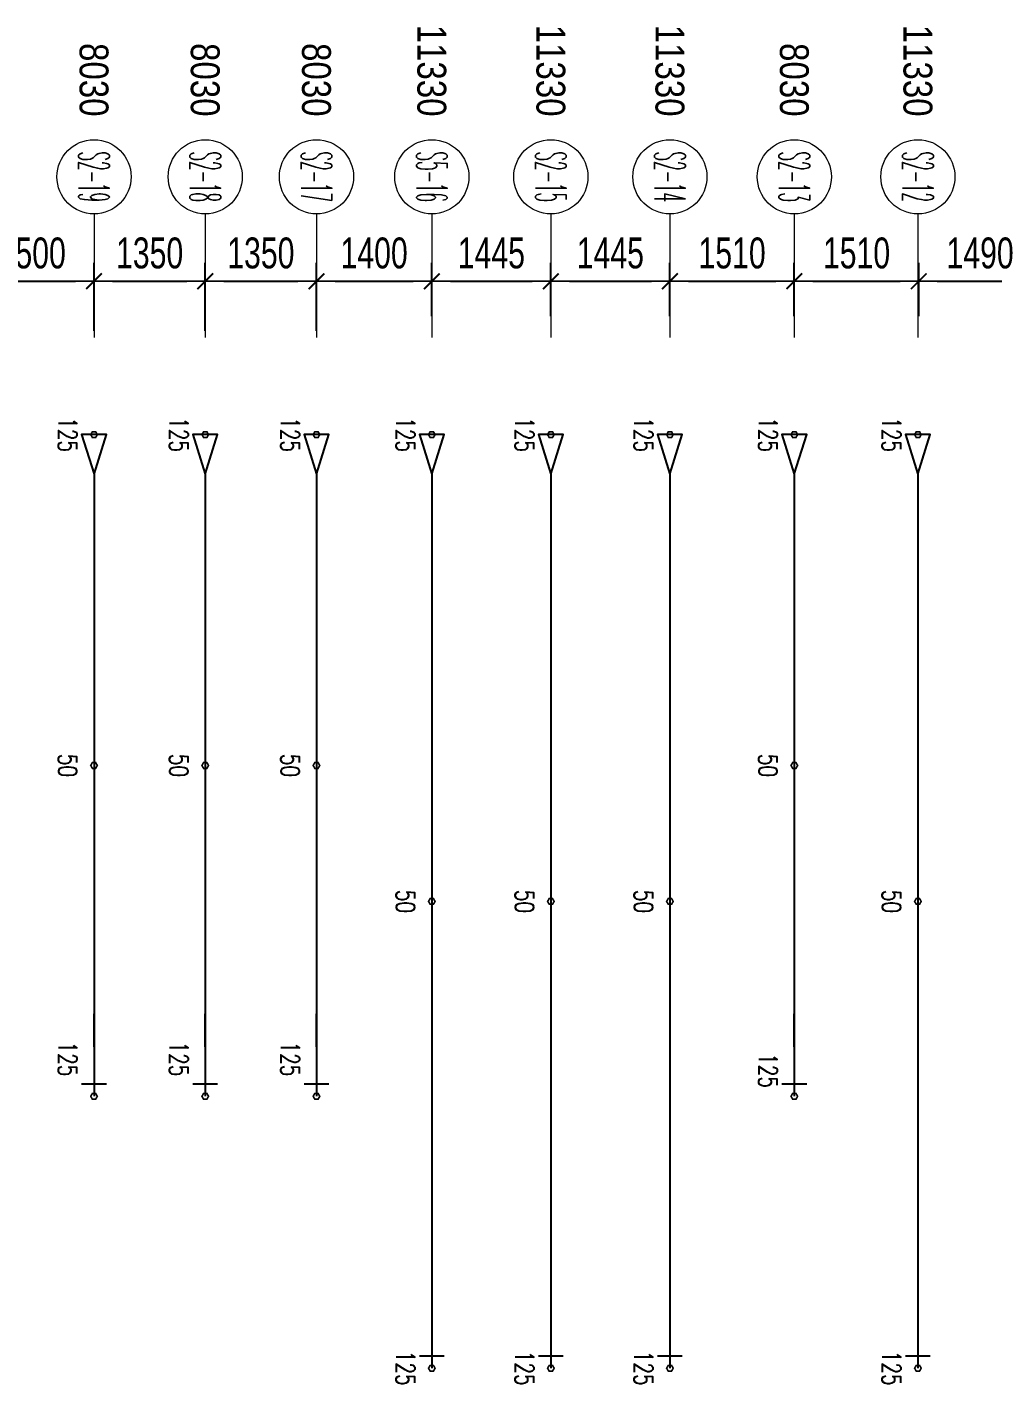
# Model space of a CAD drawing. Header units: millimetres. Extents: x 131629 to 591045, y -24154 to 44091.
# Drawn here: x 545088 to 556810, y 27610 to 44075 of the extents above; entities that cross this region are included whole.
import ezdxf
from ezdxf.enums import TextEntityAlignment as Align

# ---------------------------------------------------------------- set-up
doc = ezdxf.new("R2010")
doc.units = ezdxf.units.MM
doc.layers.get('0').update_dxf_attribs({"lineweight": 20})
doc.layers.get('Defpoints').update_dxf_attribs({"color": 151, "lineweight": 9})
doc.layers.add('ARES_TAG', color=3, linetype='Continuous')
doc.layers.add('NDC_S_TENDON', color=10, linetype='Continuous')
doc.layers.add('Current_plane_Column', color=7, linetype='Continuous', true_color=0x4b00ff)
doc.layers.add('NDC_LCAP', color=87, linetype='Continuous', plot=False)
for name, color, linetype, lineweight in [('NDC_S-ANNO', 7, 'Continuous', 20), ('NDC_S-TENDON', 6, 'Continuous', 35), ('NDC_S_DIM', 1, 'Continuous', 15), ('NDC_S_SYMBOL', 1, 'Continuous', 15)]:
    doc.layers.add(name, color=color, linetype=linetype, lineweight=lineweight)
doc.styles.add('ARES_BIGTEXT', font='VHARIALN.TTF')
doc.styles.add('ARES_ROMANS_0.36', font='romans.shx', dxfattribs={"width": 0.36, "bigfont": 'vns.shx'})
doc.styles.add('ARIAL', font='arial.ttf', dxfattribs={"width": 0.7})
doc.styles.add('NDC_ANNO', font='', dxfattribs={"width": 0.8})
doc.styles.get('NDC_ANNO').set_extended_font_data('Dotum')
doc.dimstyles.new('NDC_dim_150', dxfattribs={"dimscale": 150, "dimtxt": 2.5, "dimasz": 1.5, "dimexe": 1.5, "dimexo": 2.5, "dimgap": 1, "dimtad": 1, "dimdec": 0, "dimzin": 0, "dimdsep": 46, "dimtxsty": 'ARIAL', "dimblk": 'DIMMARK', "dimcen": 0.09, "dimdle": 1.2, "dimclrd": 1, "dimclre": 1, "dimclrt": 3, "dimadec": 0, "dimazin": 0, "dimtfac": 1, "dimtdec": 0, "dimtix": 1, "dimtofl": 0, "dimtmove": 0, "dimatfit": 3, "dimfxl": 4, "dimfxlon": 1, "dimtolj": 1, "dimtzin": 0, "dimarcsym": 0})

# ---------------------------------------------------------------- blocks, each defined once
blk = doc.blocks.new('*U319')
at = {"layer": 'NDC_S_SYMBOL', "color": 3}
blk.add_line((-7323, 0), (-5823, 0), dxfattribs=at)
blk.add_circle((-7773, 0), 450, dxfattribs=at)
at = {"layer": 'NDC_S_TENDON'}
for p, q in [((-3644, 0), (-3144, 0)), ((-3144, 0), (2787, 0)), ((2787, 0), (2386, 0)), ((2386, 0), (3386, 0)), ((3236, -150), (3236, 150))]:
    blk.add_line(p, q, dxfattribs=at)
blk.add_lwpolyline([(-4164, 0), (-4644, 150), (-4644, -150), (-4164, 0), (-3644, 0)], dxfattribs=at)
at = {"layer": 'ARES_TAG', "style": 'ARES_ROMANS_0.36', "width": 0.36}
blk.add_attdef('S3', text='', height=375, dxfattribs=at).set_placement((-7773, 0), align=Align.MIDDLE_CENTER)
at = {"layer": 'NDC_LCAP', "style": 'ARES_BIGTEXT'}
blk.add_attdef('L', text='', height=350, dxfattribs=at).set_placement((-8504, 0), align=Align.MIDDLE_RIGHT)
blk = doc.blocks.new('*U320')
at = {"layer": 'NDC_S_SYMBOL', "color": 3}
blk.add_line((-7323, 0), (-5823, 0), dxfattribs=at)
blk.add_circle((-7773, 0), 450, dxfattribs=at)
at = {"layer": 'NDC_S_TENDON'}
for p, q in [((-3644, 0), (-3144, 0)), ((-3144, 0), (2787, 0)), ((2787, 0), (2386, 0)), ((2386, 0), (3386, 0)), ((3236, -150), (3236, 150))]:
    blk.add_line(p, q, dxfattribs=at)
blk.add_lwpolyline([(-4164, 0), (-4644, 150), (-4644, -150), (-4164, 0), (-3644, 0)], dxfattribs=at)
at = {"layer": 'ARES_TAG', "style": 'ARES_ROMANS_0.36', "width": 0.36}
blk.add_attdef('S3', text='', height=375, dxfattribs=at).set_placement((-7773, 0), align=Align.MIDDLE_CENTER)
at = {"layer": 'NDC_LCAP', "style": 'ARES_BIGTEXT'}
blk.add_attdef('L', text='', height=350, dxfattribs=at).set_placement((-8504, 0), align=Align.MIDDLE_RIGHT)
blk = doc.blocks.new('*U315')
at = {"layer": 'NDC_S_SYMBOL', "color": 3}
blk.add_line((-7323, 0), (-5823, 0), dxfattribs=at)
blk.add_circle((-7773, 0), 450, dxfattribs=at)
at = {"layer": 'NDC_S_TENDON'}
for p, q in [((-3644, 0), (-3144, 0)), ((-3144, 0), (2787, 0)), ((2787, 0), (5686, 0)), ((5686, 0), (6686, 0)), ((6536, -150), (6536, 150))]:
    blk.add_line(p, q, dxfattribs=at)
blk.add_lwpolyline([(-4164, 0), (-4644, 150), (-4644, -150), (-4164, 0), (-3644, 0)], dxfattribs=at)
at = {"layer": 'ARES_TAG', "style": 'ARES_ROMANS_0.36', "width": 0.36}
blk.add_attdef('S3', text='', height=375, dxfattribs=at).set_placement((-7773, 0), align=Align.MIDDLE_CENTER)
at = {"layer": 'NDC_LCAP', "style": 'ARES_BIGTEXT'}
blk.add_attdef('L', text='', height=350, dxfattribs=at).set_placement((-8504, 0), align=Align.MIDDLE_RIGHT)
blk = doc.blocks.new('*U318')
at = {"layer": 'NDC_S_SYMBOL', "color": 3}
blk.add_line((-7323, 0), (-5823, 0), dxfattribs=at)
blk.add_circle((-7773, 0), 450, dxfattribs=at)
at = {"layer": 'NDC_S_TENDON'}
for p, q in [((-3644, 0), (-3144, 0)), ((-3144, 0), (2787, 0)), ((2787, 0), (2386, 0)), ((2386, 0), (3386, 0)), ((3236, -150), (3236, 150))]:
    blk.add_line(p, q, dxfattribs=at)
blk.add_lwpolyline([(-4164, 0), (-4644, 150), (-4644, -150), (-4164, 0), (-3644, 0)], dxfattribs=at)
at = {"layer": 'ARES_TAG', "style": 'ARES_ROMANS_0.36', "width": 0.36}
blk.add_attdef('S3', text='', height=375, dxfattribs=at).set_placement((-7773, 0), align=Align.MIDDLE_CENTER)
at = {"layer": 'NDC_LCAP', "style": 'ARES_BIGTEXT'}
blk.add_attdef('L', text='', height=350, dxfattribs=at).set_placement((-8504, 0), align=Align.MIDDLE_RIGHT)
blk = doc.blocks.new('*U321')
at = {"layer": 'NDC_S_SYMBOL', "color": 3}
blk.add_line((-7323, 0), (-5823, 0), dxfattribs=at)
blk.add_circle((-7773, 0), 450, dxfattribs=at)
at = {"layer": 'NDC_S_TENDON'}
for p, q in [((-3644, 0), (-3144, 0)), ((-3144, 0), (2787, 0)), ((2787, 0), (2386, 0)), ((2386, 0), (3386, 0)), ((3236, -150), (3236, 150))]:
    blk.add_line(p, q, dxfattribs=at)
blk.add_lwpolyline([(-4164, 0), (-4644, 150), (-4644, -150), (-4164, 0), (-3644, 0)], dxfattribs=at)
at = {"layer": 'ARES_TAG', "style": 'ARES_ROMANS_0.36', "width": 0.36}
blk.add_attdef('S3', text='', height=375, dxfattribs=at).set_placement((-7773, 0), align=Align.MIDDLE_CENTER)
at = {"layer": 'NDC_LCAP', "style": 'ARES_BIGTEXT'}
blk.add_attdef('L', text='', height=350, dxfattribs=at).set_placement((-8504, 0), align=Align.MIDDLE_RIGHT)
blk = doc.blocks.new('TDX')
at = {"rotation": 270}
for name, p, values in [('*U315', (167400, 24986, 2875), {'L': '11330', 'S3': 'S5-16'}), ('*U315', (168845, 24986, 2875), {'L': '11330', 'S3': 'S2-15'}), ('*U315', (170290, 24986, 2875), {'L': '11330', 'S3': 'S2-14'}), ('*U315', (173300, 24986, 2875), {'L': '11330', 'S3': 'S2-12'}), ('*U318', (163300, 24986, 52), {'L': '8030', 'S3': 'S2-19'}), ('*U319', (164650, 24986, 52), {'L': '8030', 'S3': 'S2-18'}), ('*U320', (166000, 24986, 54), {'L': '8030', 'S3': 'S2-17'}), ('*U321', (171800, 24986, 2875), {'L': '8030', 'S3': 'S2-13'})]:
    blk.add_blockref(name, p, dxfattribs=at).add_auto_attribs(values)
blk = doc.blocks.new('TDY')
at = {"layer": 'NDC_S-TENDON', "linetype": 'Continuous'}
for points, elevation in [([(37190, 29630, 20, 20, 0), (37170, 29665, 20, 20, 0), (37130, 29665, 20, 20, 0), (37110, 29630, 20, 20, 0), (37130, 29595, 20, 20, 0), (37170, 29595, 20, 20, 0)], 72), ([(37190, 29630, 20, 20, 0), (37170, 29665, 20, 20, 0), (37130, 29665, 20, 20, 0), (37110, 29630, 20, 20, 0), (37130, 29595, 20, 20, 0), (37170, 29595, 20, 20, 0)], 72), ([(38540, 29630, 20, 20, 0), (38520, 29665, 20, 20, 0), (38480, 29665, 20, 20, 0), (38460, 29630, 20, 20, 0), (38480, 29595, 20, 20, 0), (38520, 29595, 20, 20, 0)], 72), ([(38540, 29630, 20, 20, 0), (38520, 29665, 20, 20, 0), (38480, 29665, 20, 20, 0), (38460, 29630, 20, 20, 0), (38480, 29595, 20, 20, 0), (38520, 29595, 20, 20, 0)], 72), ([(39890, 29630, 20, 20, 0), (39870, 29665, 20, 20, 0), (39830, 29665, 20, 20, 0), (39810, 29630, 20, 20, 0), (39830, 29595, 20, 20, 0), (39870, 29595, 20, 20, 0)], 74), ([(39890, 29630, 20, 20, 0), (39870, 29665, 20, 20, 0), (39830, 29665, 20, 20, 0), (39810, 29630, 20, 20, 0), (39830, 29595, 20, 20, 0), (39870, 29595, 20, 20, 0)], 74), ([(41290, 29630, 20, 20, 0), (41270, 29665, 20, 20, 0), (41230, 29665, 20, 20, 0), (41210, 29630, 20, 20, 0), (41230, 29595, 20, 20, 0), (41270, 29595, 20, 20, 0)], 2875), ([(41290, 29630, 20, 20, 0), (41270, 29665, 20, 20, 0), (41230, 29665, 20, 20, 0), (41210, 29630, 20, 20, 0), (41230, 29595, 20, 20, 0), (41270, 29595, 20, 20, 0)], 2875), ([(42735, 29630, 20, 20, 0), (42715, 29665, 20, 20, 0), (42675, 29665, 20, 20, 0), (42655, 29630, 20, 20, 0), (42675, 29595, 20, 20, 0), (42715, 29595, 20, 20, 0)], 2875), ([(42735, 29630, 20, 20, 0), (42715, 29665, 20, 20, 0), (42675, 29665, 20, 20, 0), (42655, 29630, 20, 20, 0), (42675, 29595, 20, 20, 0), (42715, 29595, 20, 20, 0)], 2875), ([(44180, 29630, 20, 20, 0), (44160, 29665, 20, 20, 0), (44120, 29665, 20, 20, 0), (44100, 29630, 20, 20, 0), (44120, 29595, 20, 20, 0), (44160, 29595, 20, 20, 0)], 2875), ([(44180, 29630, 20, 20, 0), (44160, 29665, 20, 20, 0), (44120, 29665, 20, 20, 0), (44100, 29630, 20, 20, 0), (44120, 29595, 20, 20, 0), (44160, 29595, 20, 20, 0)], 2875), ([(45690, 29630, 20, 20, 0), (45670, 29665, 20, 20, 0), (45630, 29665, 20, 20, 0), (45610, 29630, 20, 20, 0), (45630, 29595, 20, 20, 0), (45670, 29595, 20, 20, 0)], 2875), ([(45690, 29630, 20, 20, 0), (45670, 29665, 20, 20, 0), (45630, 29665, 20, 20, 0), (45610, 29630, 20, 20, 0), (45630, 29595, 20, 20, 0), (45670, 29595, 20, 20, 0)], 2875), ([(47190, 29630, 20, 20, 0), (47170, 29665, 20, 20, 0), (47130, 29665, 20, 20, 0), (47110, 29630, 20, 20, 0), (47130, 29595, 20, 20, 0), (47170, 29595, 20, 20, 0)], 2875), ([(47190, 29630, 20, 20, 0), (47170, 29665, 20, 20, 0), (47130, 29665, 20, 20, 0), (47110, 29630, 20, 20, 0), (47130, 29595, 20, 20, 0), (47170, 29595, 20, 20, 0)], 2875), ([(37190, 25615, 20, 20, 0), (37170, 25650, 20, 20, 0), (37130, 25650, 20, 20, 0), (37110, 25615, 20, 20, 0), (37130, 25580, 20, 20, 0), (37170, 25580, 20, 20, 0)], -3), ([(37190, 25615, 20, 20, 0), (37170, 25650, 20, 20, 0), (37130, 25650, 20, 20, 0), (37110, 25615, 20, 20, 0), (37130, 25580, 20, 20, 0), (37170, 25580, 20, 20, 0)], -3), ([(38540, 25615, 20, 20, 0), (38520, 25650, 20, 20, 0), (38480, 25650, 20, 20, 0), (38460, 25615, 20, 20, 0), (38480, 25580, 20, 20, 0), (38520, 25580, 20, 20, 0)], -3), ([(38540, 25615, 20, 20, 0), (38520, 25650, 20, 20, 0), (38480, 25650, 20, 20, 0), (38460, 25615, 20, 20, 0), (38480, 25580, 20, 20, 0), (38520, 25580, 20, 20, 0)], -3), ([(39890, 25615, 20, 20, 0), (39870, 25650, 20, 20, 0), (39830, 25650, 20, 20, 0), (39810, 25615, 20, 20, 0), (39830, 25580, 20, 20, 0), (39870, 25580, 20, 20, 0)], -1), ([(39890, 25615, 20, 20, 0), (39870, 25650, 20, 20, 0), (39830, 25650, 20, 20, 0), (39810, 25615, 20, 20, 0), (39830, 25580, 20, 20, 0), (39870, 25580, 20, 20, 0)], -1), ([(45690, 25615, 20, 20, 0), (45670, 25650, 20, 20, 0), (45630, 25650, 20, 20, 0), (45610, 25615, 20, 20, 0), (45630, 25580, 20, 20, 0), (45670, 25580, 20, 20, 0)], 2800), ([(45690, 25615, 20, 20, 0), (45670, 25650, 20, 20, 0), (45630, 25650, 20, 20, 0), (45610, 25615, 20, 20, 0), (45630, 25580, 20, 20, 0), (45670, 25580, 20, 20, 0)], 2800), ([(41290, 23965, 20, 20, 0), (41270, 24000, 20, 20, 0), (41230, 24000, 20, 20, 0), (41210, 23965, 20, 20, 0), (41230, 23930, 20, 20, 0), (41270, 23930, 20, 20, 0)], 2800), ([(41290, 23965, 20, 20, 0), (41270, 24000, 20, 20, 0), (41230, 24000, 20, 20, 0), (41210, 23965, 20, 20, 0), (41230, 23930, 20, 20, 0), (41270, 23930, 20, 20, 0)], 2800), ([(42735, 23965, 20, 20, 0), (42715, 24000, 20, 20, 0), (42675, 24000, 20, 20, 0), (42655, 23965, 20, 20, 0), (42675, 23930, 20, 20, 0), (42715, 23930, 20, 20, 0)], 2800), ([(42735, 23965, 20, 20, 0), (42715, 24000, 20, 20, 0), (42675, 24000, 20, 20, 0), (42655, 23965, 20, 20, 0), (42675, 23930, 20, 20, 0), (42715, 23930, 20, 20, 0)], 2800), ([(44180, 23965, 20, 20, 0), (44160, 24000, 20, 20, 0), (44120, 24000, 20, 20, 0), (44100, 23965, 20, 20, 0), (44120, 23930, 20, 20, 0), (44160, 23930, 20, 20, 0)], 2800), ([(44180, 23965, 20, 20, 0), (44160, 24000, 20, 20, 0), (44120, 24000, 20, 20, 0), (44100, 23965, 20, 20, 0), (44120, 23930, 20, 20, 0), (44160, 23930, 20, 20, 0)], 2800), ([(47190, 23965, 20, 20, 0), (47170, 24000, 20, 20, 0), (47130, 24000, 20, 20, 0), (47110, 23965, 20, 20, 0), (47130, 23930, 20, 20, 0), (47170, 23930, 20, 20, 0)], 2800), ([(47190, 23965, 20, 20, 0), (47170, 24000, 20, 20, 0), (47130, 24000, 20, 20, 0), (47110, 23965, 20, 20, 0), (47130, 23930, 20, 20, 0), (47170, 23930, 20, 20, 0)], 2800), ([(37190, 21600, 20, 20, 0), (37170, 21635, 20, 20, 0), (37130, 21635, 20, 20, 0), (37110, 21600, 20, 20, 0), (37130, 21565, 20, 20, 0), (37170, 21565, 20, 20, 0)], 72), ([(37190, 21600, 20, 20, 0), (37170, 21635, 20, 20, 0), (37130, 21635, 20, 20, 0), (37110, 21600, 20, 20, 0), (37130, 21565, 20, 20, 0), (37170, 21565, 20, 20, 0)], 72), ([(38540, 21600, 20, 20, 0), (38520, 21635, 20, 20, 0), (38480, 21635, 20, 20, 0), (38460, 21600, 20, 20, 0), (38480, 21565, 20, 20, 0), (38520, 21565, 20, 20, 0)], 72), ([(38540, 21600, 20, 20, 0), (38520, 21635, 20, 20, 0), (38480, 21635, 20, 20, 0), (38460, 21600, 20, 20, 0), (38480, 21565, 20, 20, 0), (38520, 21565, 20, 20, 0)], 72), ([(39890, 21600, 20, 20, 0), (39870, 21635, 20, 20, 0), (39830, 21635, 20, 20, 0), (39810, 21600, 20, 20, 0), (39830, 21565, 20, 20, 0), (39870, 21565, 20, 20, 0)], 74), ([(39890, 21600, 20, 20, 0), (39870, 21635, 20, 20, 0), (39830, 21635, 20, 20, 0), (39810, 21600, 20, 20, 0), (39830, 21565, 20, 20, 0), (39870, 21565, 20, 20, 0)], 74), ([(45690, 21600, 20, 20, 0), (45670, 21635, 20, 20, 0), (45630, 21635, 20, 20, 0), (45610, 21600, 20, 20, 0), (45630, 21565, 20, 20, 0), (45670, 21565, 20, 20, 0)], 2875), ([(45690, 21600, 20, 20, 0), (45670, 21635, 20, 20, 0), (45630, 21635, 20, 20, 0), (45610, 21600, 20, 20, 0), (45630, 21565, 20, 20, 0), (45670, 21565, 20, 20, 0)], 2875), ([(41290, 18300, 20, 20, 0), (41270, 18335, 20, 20, 0), (41230, 18335, 20, 20, 0), (41210, 18300, 20, 20, 0), (41230, 18265, 20, 20, 0), (41270, 18265, 20, 20, 0)], 2875), ([(41290, 18300, 20, 20, 0), (41270, 18335, 20, 20, 0), (41230, 18335, 20, 20, 0), (41210, 18300, 20, 20, 0), (41230, 18265, 20, 20, 0), (41270, 18265, 20, 20, 0)], 2875), ([(42735, 18300, 20, 20, 0), (42715, 18335, 20, 20, 0), (42675, 18335, 20, 20, 0), (42655, 18300, 20, 20, 0), (42675, 18265, 20, 20, 0), (42715, 18265, 20, 20, 0)], 2875), ([(42735, 18300, 20, 20, 0), (42715, 18335, 20, 20, 0), (42675, 18335, 20, 20, 0), (42655, 18300, 20, 20, 0), (42675, 18265, 20, 20, 0), (42715, 18265, 20, 20, 0)], 2875), ([(44180, 18300, 20, 20, 0), (44160, 18335, 20, 20, 0), (44120, 18335, 20, 20, 0), (44100, 18300, 20, 20, 0), (44120, 18265, 20, 20, 0), (44160, 18265, 20, 20, 0)], 2875), ([(44180, 18300, 20, 20, 0), (44160, 18335, 20, 20, 0), (44120, 18335, 20, 20, 0), (44100, 18300, 20, 20, 0), (44120, 18265, 20, 20, 0), (44160, 18265, 20, 20, 0)], 2875), ([(47190, 18300, 20, 20, 0), (47170, 18335, 20, 20, 0), (47130, 18335, 20, 20, 0), (47110, 18300, 20, 20, 0), (47130, 18265, 20, 20, 0), (47170, 18265, 20, 20, 0)], 2875), ([(47190, 18300, 20, 20, 0), (47170, 18335, 20, 20, 0), (47130, 18335, 20, 20, 0), (47110, 18300, 20, 20, 0), (47130, 18265, 20, 20, 0), (47170, 18265, 20, 20, 0)], 2875)]:
    blk.add_lwpolyline(points, format="xyseb", close=True, dxfattribs=dict(at, elevation=elevation))
at = {"layer": 'NDC_S-ANNO', "linetype": 'Continuous', "char_height": 225, "attachment_point": 5, "rotation": 270, "line_spacing_factor": 0.75, "style": 'NDC_ANNO'}
for s, insert in [('\\FSTANDARD.shx;125', (36830, 29630, 72)), ('\\FSTANDARD.shx;125', (38180, 29630, 72)), ('\\FSTANDARD.shx;125', (39530, 29630, 74)), ('\\FSTANDARD.shx;125', (40930, 29630, 2875)), ('\\FSTANDARD.shx;125', (42375, 29630, 2875)), ('\\FSTANDARD.shx;125', (43820, 29630, 2875)), ('\\FSTANDARD.shx;125', (45330, 29630, 2875)), ('\\FSTANDARD.shx;125', (46830, 29630, 2875)), ('\\FSTANDARD.shx;50', (36830, 25615, -3)), ('\\FSTANDARD.shx;50', (38180, 25615, -3)), ('\\FSTANDARD.shx;50', (39530, 25615, -1)), ('\\FSTANDARD.shx;50', (45330, 25615, 2800)), ('\\FSTANDARD.shx;50', (40930, 23965, 2800)), ('\\FSTANDARD.shx;50', (42375, 23965, 2800)), ('\\FSTANDARD.shx;50', (43820, 23965, 2800)), ('\\FSTANDARD.shx;50', (46830, 23965, 2800)), ('\\FSTANDARD.shx;125', (36830, 22053, 72)), ('\\FSTANDARD.shx;125', (38180, 22053, 72)), ('\\FSTANDARD.shx;125', (39530, 22053, 74)), ('\\FSTANDARD.shx;125', (45330, 21912, 2875)), ('\\FSTANDARD.shx;125', (40930, 18300, 2875)), ('\\FSTANDARD.shx;125', (42375, 18300, 2875)), ('\\FSTANDARD.shx;125', (43820, 18300, 2875)), ('\\FSTANDARD.shx;125', (46830, 18300, 2875))]:
    blk.add_mtext(s, dxfattribs=dict(at, insert=insert))
blk = doc.blocks.new('DIMMARK')
at = {"layer": 'NDC_S_DIM', "color": 1}
blk.add_line((-1.5, 0), (1, 0), dxfattribs=at)
at = {"layer": 'NDC_S_DIM', "color": 2, "const_width": 0.1}
blk.add_lwpolyline([(-0.424, -0.424), (0.424, 0.424)], dxfattribs=at)
blk = doc.blocks.new('*D93')
at = {"layer": 'Defpoints', "color": 0, "ltscale": 100, "transparency": 16777216}
for p in [(545900, 40991), (544400, 37556, 60), (545900, 37556, 72)]:
    blk.add_point(p, dxfattribs=at)
at = {"layer": 'NDC_S_DIM', "color": 1, "lineweight": -2, "ltscale": 100, "transparency": 16777216}
for p, q in [((544400, 40391), (544400, 41216)), ((545900, 40391), (545900, 41216)), ((544625, 40991), (545675, 40991))]:
    blk.add_line(p, q, dxfattribs=at)
at = {"layer": 'NDC_S_DIM', "color": 1, "lineweight": -2, "ltscale": 100, "transparency": 16777216, "xscale": 225, "yscale": 225, "zscale": 225, "rotation": 180}
blk.add_blockref('DIMMARK', (544400, 40991), dxfattribs=at)
at = {"layer": 'NDC_S_DIM', "color": 1, "lineweight": -2, "ltscale": 100, "transparency": 16777216, "xscale": 225, "yscale": 225, "zscale": 225}
blk.add_blockref('DIMMARK', (545900, 40991), dxfattribs=at)
at = {"layer": 'NDC_S_DIM', "color": 3, "ltscale": 100, "transparency": 16777216, "insert": (545150, 41332), "char_height": 375, "attachment_point": 5, "style": 'ARIAL'}
blk.add_mtext('\\A1;1500', dxfattribs=at)
blk = doc.blocks.new('*D94')
at = {"layer": 'Defpoints', "color": 0, "ltscale": 100, "transparency": 16777216}
for p in [(547250, 40991), (545900, 37556, 72), (547250, 37556, 72)]:
    blk.add_point(p, dxfattribs=at)
at = {"layer": 'NDC_S_DIM', "color": 1, "lineweight": -2, "ltscale": 100, "transparency": 16777216}
for p, q in [((545900, 40391), (545900, 41216)), ((547250, 40391), (547250, 41216)), ((546125, 40991), (547025, 40991))]:
    blk.add_line(p, q, dxfattribs=at)
at = {"layer": 'NDC_S_DIM', "color": 1, "lineweight": -2, "ltscale": 100, "transparency": 16777216, "xscale": 225, "yscale": 225, "zscale": 225, "rotation": 180}
blk.add_blockref('DIMMARK', (545900, 40991), dxfattribs=at)
at = {"layer": 'NDC_S_DIM', "color": 1, "lineweight": -2, "ltscale": 100, "transparency": 16777216, "xscale": 225, "yscale": 225, "zscale": 225}
blk.add_blockref('DIMMARK', (547250, 40991), dxfattribs=at)
at = {"layer": 'NDC_S_DIM', "color": 3, "ltscale": 100, "transparency": 16777216, "insert": (546575, 41332), "char_height": 375, "attachment_point": 5, "style": 'ARIAL'}
blk.add_mtext('\\A1;1350', dxfattribs=at)
blk = doc.blocks.new('*D95')
at = {"layer": 'Defpoints', "color": 0, "ltscale": 100, "transparency": 16777216}
for p in [(548600, 40991), (547250, 37556, 72), (548600, 37556, 74)]:
    blk.add_point(p, dxfattribs=at)
at = {"layer": 'NDC_S_DIM', "color": 1, "lineweight": -2, "ltscale": 100, "transparency": 16777216}
for p, q in [((547250, 40391), (547250, 41216)), ((548600, 40391), (548600, 41216)), ((547475, 40991), (548375, 40991))]:
    blk.add_line(p, q, dxfattribs=at)
at = {"layer": 'NDC_S_DIM', "color": 1, "lineweight": -2, "ltscale": 100, "transparency": 16777216, "xscale": 225, "yscale": 225, "zscale": 225, "rotation": 180}
blk.add_blockref('DIMMARK', (547250, 40991), dxfattribs=at)
at = {"layer": 'NDC_S_DIM', "color": 1, "lineweight": -2, "ltscale": 100, "transparency": 16777216, "xscale": 225, "yscale": 225, "zscale": 225}
blk.add_blockref('DIMMARK', (548600, 40991), dxfattribs=at)
at = {"layer": 'NDC_S_DIM', "color": 3, "ltscale": 100, "transparency": 16777216, "insert": (547925, 41332), "char_height": 375, "attachment_point": 5, "style": 'ARIAL'}
blk.add_mtext('\\A1;1350', dxfattribs=at)
blk = doc.blocks.new('*D96')
at = {"layer": 'Defpoints', "color": 0, "ltscale": 100, "transparency": 16777216}
for p in [(550000, 40991), (548600, 37556, 74), (550000, 37556, 2875)]:
    blk.add_point(p, dxfattribs=at)
at = {"layer": 'NDC_S_DIM', "color": 1, "lineweight": -2, "ltscale": 100, "transparency": 16777216}
for p, q in [((548600, 40391), (548600, 41216)), ((550000, 40567), (550000, 41216)), ((548825, 40991), (549775, 40991))]:
    blk.add_line(p, q, dxfattribs=at)
at = {"layer": 'NDC_S_DIM', "color": 1, "lineweight": -2, "ltscale": 100, "transparency": 16777216, "xscale": 225, "yscale": 225, "zscale": 225, "rotation": 180}
blk.add_blockref('DIMMARK', (548600, 40991), dxfattribs=at)
at = {"layer": 'NDC_S_DIM', "color": 1, "lineweight": -2, "ltscale": 100, "transparency": 16777216, "xscale": 225, "yscale": 225, "zscale": 225}
blk.add_blockref('DIMMARK', (550000, 40991), dxfattribs=at)
at = {"layer": 'NDC_S_DIM', "color": 3, "ltscale": 100, "transparency": 16777216, "insert": (549300, 41332), "char_height": 375, "attachment_point": 5, "style": 'ARIAL'}
blk.add_mtext('\\A1;1400', dxfattribs=at)
blk = doc.blocks.new('*D97')
at = {"layer": 'Defpoints', "color": 0, "ltscale": 100, "transparency": 16777216}
for p in [(551445, 40991), (550000, 37556, 2875), (551445, 37556, 2875)]:
    blk.add_point(p, dxfattribs=at)
at = {"layer": 'NDC_S_DIM', "color": 1, "lineweight": -2, "ltscale": 100, "transparency": 16777216}
for p, q in [((550000, 40567), (550000, 41216)), ((551445, 40567), (551445, 41216)), ((550225, 40991), (551220, 40991))]:
    blk.add_line(p, q, dxfattribs=at)
at = {"layer": 'NDC_S_DIM', "color": 1, "lineweight": -2, "ltscale": 100, "transparency": 16777216, "xscale": 225, "yscale": 225, "zscale": 225, "rotation": 180}
blk.add_blockref('DIMMARK', (550000, 40991), dxfattribs=at)
at = {"layer": 'NDC_S_DIM', "color": 1, "lineweight": -2, "ltscale": 100, "transparency": 16777216, "xscale": 225, "yscale": 225, "zscale": 225}
blk.add_blockref('DIMMARK', (551445, 40991), dxfattribs=at)
at = {"layer": 'NDC_S_DIM', "color": 3, "ltscale": 100, "transparency": 16777216, "insert": (550723, 41332), "char_height": 375, "attachment_point": 5, "style": 'ARIAL'}
blk.add_mtext('\\A1;1445', dxfattribs=at)
blk = doc.blocks.new('*D98')
at = {"layer": 'Defpoints', "color": 0, "ltscale": 100, "transparency": 16777216}
for p in [(552890, 40991), (551445, 37556, 2875), (552890, 37556, 2875)]:
    blk.add_point(p, dxfattribs=at)
at = {"layer": 'NDC_S_DIM', "color": 1, "lineweight": -2, "ltscale": 100, "transparency": 16777216}
for p, q in [((551445, 40567), (551445, 41216)), ((552890, 40567), (552890, 41216)), ((551670, 40991), (552665, 40991))]:
    blk.add_line(p, q, dxfattribs=at)
at = {"layer": 'NDC_S_DIM', "color": 1, "lineweight": -2, "ltscale": 100, "transparency": 16777216, "xscale": 225, "yscale": 225, "zscale": 225, "rotation": 180}
blk.add_blockref('DIMMARK', (551445, 40991), dxfattribs=at)
at = {"layer": 'NDC_S_DIM', "color": 1, "lineweight": -2, "ltscale": 100, "transparency": 16777216, "xscale": 225, "yscale": 225, "zscale": 225}
blk.add_blockref('DIMMARK', (552890, 40991), dxfattribs=at)
at = {"layer": 'NDC_S_DIM', "color": 3, "ltscale": 100, "transparency": 16777216, "insert": (552167, 41332), "char_height": 375, "attachment_point": 5, "style": 'ARIAL'}
blk.add_mtext('\\A1;1445', dxfattribs=at)
blk = doc.blocks.new('*D99')
at = {"layer": 'Defpoints', "color": 0, "ltscale": 100, "transparency": 16777216}
for p in [(554400, 40991), (552890, 37556, 2875), (554400, 37556, 2875)]:
    blk.add_point(p, dxfattribs=at)
at = {"layer": 'NDC_S_DIM', "color": 1, "lineweight": -2, "ltscale": 100, "transparency": 16777216}
for p, q in [((552890, 40567), (552890, 41216)), ((554400, 40567), (554400, 41216)), ((553115, 40991), (554175, 40991))]:
    blk.add_line(p, q, dxfattribs=at)
at = {"layer": 'NDC_S_DIM', "color": 1, "lineweight": -2, "ltscale": 100, "transparency": 16777216, "xscale": 225, "yscale": 225, "zscale": 225, "rotation": 180}
blk.add_blockref('DIMMARK', (552890, 40991), dxfattribs=at)
at = {"layer": 'NDC_S_DIM', "color": 1, "lineweight": -2, "ltscale": 100, "transparency": 16777216, "xscale": 225, "yscale": 225, "zscale": 225}
blk.add_blockref('DIMMARK', (554400, 40991), dxfattribs=at)
at = {"layer": 'NDC_S_DIM', "color": 3, "ltscale": 100, "transparency": 16777216, "insert": (553645, 41332), "char_height": 375, "attachment_point": 5, "style": 'ARIAL'}
blk.add_mtext('\\A1;1510', dxfattribs=at)
blk = doc.blocks.new('*D100')
at = {"layer": 'Defpoints', "color": 0, "ltscale": 100, "transparency": 16777216}
for p in [(555910, 40991), (554400, 37556, 2875), (555910, 37556, 2875)]:
    blk.add_point(p, dxfattribs=at)
at = {"layer": 'NDC_S_DIM', "color": 1, "lineweight": -2, "ltscale": 100, "transparency": 16777216}
for p, q in [((554400, 40567), (554400, 41216)), ((555910, 40567), (555910, 41216)), ((554625, 40991), (555685, 40991))]:
    blk.add_line(p, q, dxfattribs=at)
at = {"layer": 'NDC_S_DIM', "color": 1, "lineweight": -2, "ltscale": 100, "transparency": 16777216, "xscale": 225, "yscale": 225, "zscale": 225, "rotation": 180}
blk.add_blockref('DIMMARK', (554400, 40991), dxfattribs=at)
at = {"layer": 'NDC_S_DIM', "color": 1, "lineweight": -2, "ltscale": 100, "transparency": 16777216, "xscale": 225, "yscale": 225, "zscale": 225}
blk.add_blockref('DIMMARK', (555910, 40991), dxfattribs=at)
at = {"layer": 'NDC_S_DIM', "color": 3, "ltscale": 100, "transparency": 16777216, "insert": (555155, 41332), "char_height": 375, "attachment_point": 5, "style": 'ARIAL'}
blk.add_mtext('\\A1;1510', dxfattribs=at)
blk = doc.blocks.new('*D101')
at = {"layer": 'Defpoints', "color": 0, "ltscale": 100, "transparency": 16777216}
for p in [(557400, 40991), (555910, 37556, 2875), (557400, 37556, 2875)]:
    blk.add_point(p, dxfattribs=at)
at = {"layer": 'NDC_S_DIM', "color": 1, "lineweight": -2, "ltscale": 100, "transparency": 16777216}
for p, q in [((555910, 40567), (555910, 41216)), ((557400, 40567), (557400, 41216)), ((556135, 40991), (557175, 40991))]:
    blk.add_line(p, q, dxfattribs=at)
at = {"layer": 'NDC_S_DIM', "color": 1, "lineweight": -2, "ltscale": 100, "transparency": 16777216, "xscale": 225, "yscale": 225, "zscale": 225, "rotation": 180}
blk.add_blockref('DIMMARK', (555910, 40991), dxfattribs=at)
at = {"layer": 'NDC_S_DIM', "color": 1, "lineweight": -2, "ltscale": 100, "transparency": 16777216, "xscale": 225, "yscale": 225, "zscale": 225}
blk.add_blockref('DIMMARK', (557400, 40991), dxfattribs=at)
at = {"layer": 'NDC_S_DIM', "color": 3, "ltscale": 100, "transparency": 16777216, "insert": (556655, 41332), "char_height": 375, "attachment_point": 5, "style": 'ARIAL'}
blk.add_mtext('\\A1;1490', dxfattribs=at)

msp = doc.modelspace()

# ---------------------------------------------------------------- block references
at = {"layer": 'Current_plane_Column'}
for name, p in [('TDX', (382600, 9500)), ('TDY', (508750, 9500))]:
    msp.add_blockref(name, p, dxfattribs=at)

# ---------------------------------------------------------------- dimensions: what is measured, and where the dimension line sits
at = {"layer": 'NDC_S_DIM', "ltscale": 100}
for base, p1, p2, picture, middle in [((545899.6, 40990.7), (544399.6, 37556, 60.5), (545899.6, 37556, 71.7), '*D93', (545149.6, 41332.2)), ((547250, 40990.7), (545899.6, 37556, 71.7), (547250, 37556, 71.6), '*D94', (546574.8, 41332.3)), ((548600, 40990.7), (547250, 37556, 71.6), (548600, 37556, 73.8), '*D95', (547925, 41332.3)), ((550000, 40990.7), (548600, 37556, 73.8), (550000, 37556, 2875), '*D96', (549300, 41332.2)), ((551445, 40990.7), (550000, 37556, 2875), (551445, 37556, 2875), '*D97', (550722.5, 41332.2)), ((552890, 40990.7), (551445, 37556, 2875), (552890, 37556, 2875), '*D98', (552167.5, 41332.2)), ((554400, 40990.7), (552890, 37556, 2875), (554400, 37556, 2875), '*D99', (553645, 41332.2)), ((555910, 40990.7), (554400, 37556, 2875), (555910, 37556, 2875), '*D100', (555155, 41332.2)), ((557400, 40990.7), (555910, 37556, 2875), (557400, 37556, 2875), '*D101', (556655, 41332.2))]:
    dim = msp.add_linear_dim(base=base, p1=p1, p2=p2, dimstyle='NDC_dim_150', override={"dimtmove": 1}, dxfattribs=at)
    dim.commit()
    dim.dimension.update_dxf_attribs({"geometry": picture, "text_midpoint": middle})

doc.saveas('drawing.dxf')
